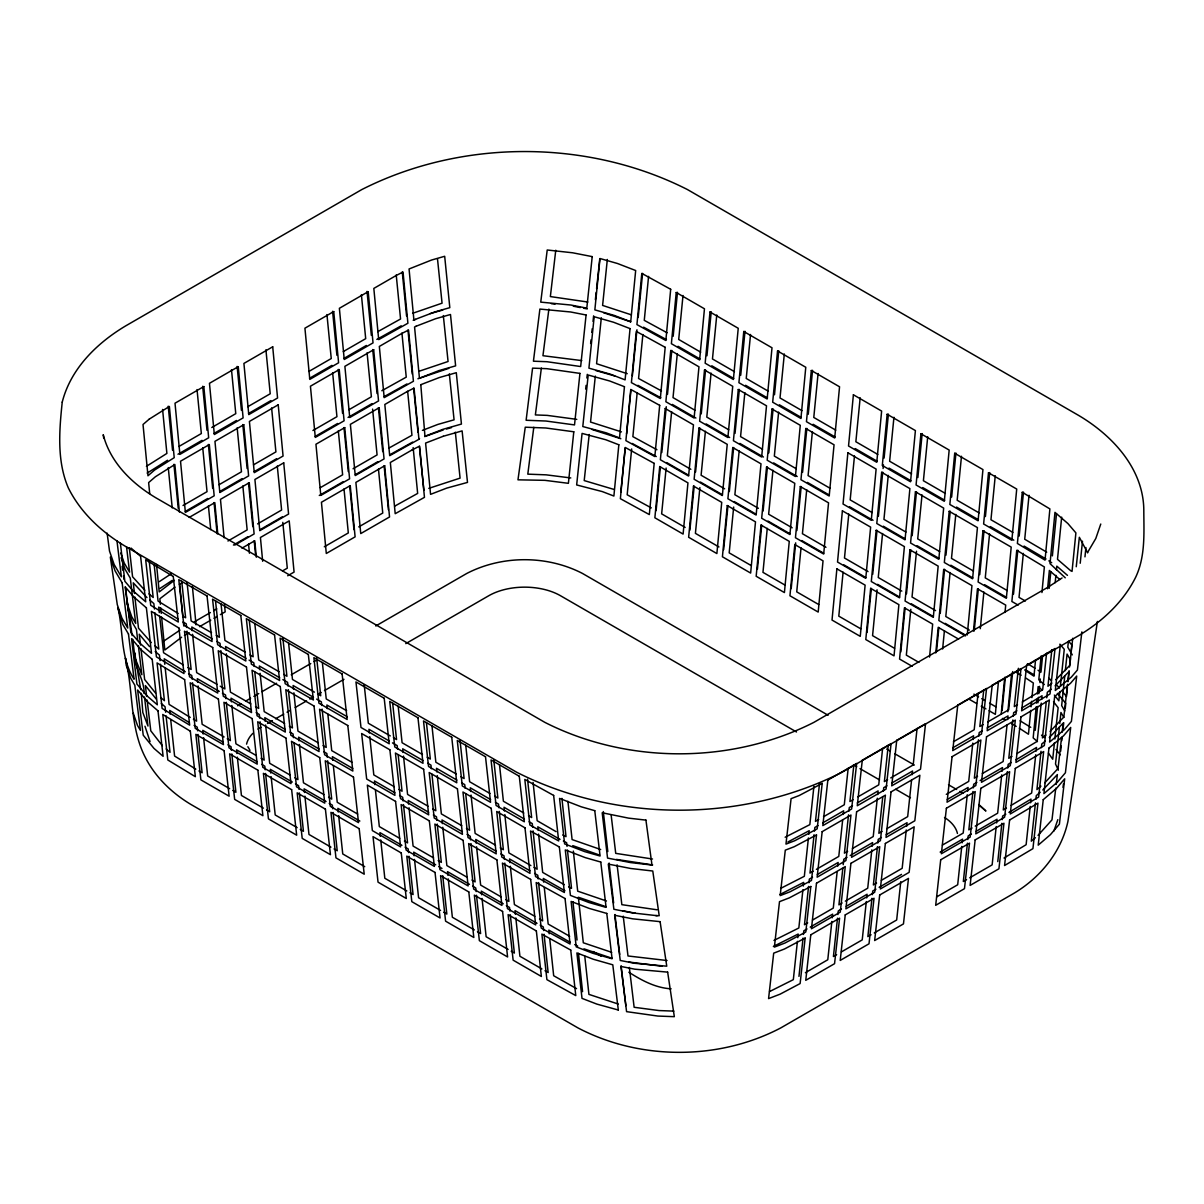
<?xml version="1.0" encoding="UTF-8"?>
<svg xmlns="http://www.w3.org/2000/svg" width="1204" height="1204" viewBox="0 0 1204 1204"><rect width="100%" height="100%" fill="white"/><g stroke="black" fill="none" stroke-linecap="round" stroke-linejoin="round"><path stroke-width="1.5" d="M929.548 657.068L932.664 624.139L904.43 607.839L899.569 659.055L912.12 666.294M935.764 652.944L938.202 627.344L958.595 639.113M967.248 635.005L971.944 585.626L943.695 569.311L938.849 620.527L965.518 635.923M973.479 630.881L977.467 588.816L1005.716 605.115L1005.009 612.43M998.477 681.434L995.347 714.348L989.071 710.736M1001.231 713.897L1004.708 677.31M630.715 321.784L635.667 270.524L617.471 263.495L599.983 258.514L594.851 309.88L614.04 315.343L630.715 321.784L603.58 312.739M1030.729 710.45L1028.472 734.229L1019.261 728.164M1031.075 706.793L1031.602 701.3M1031.948 697.643L1033.348 683.014L1025.793 678.033M1035.56 659.732L1033.995 676.197L1024.95 670.237M1041.942 592.549L1044.365 566.949L1016.748 550.288L1011.887 601.503L1018.132 605.1M1036.192 706.778L1033.182 737.901L1037.442 741.574M1036.539 703.106L1036.9 699.449M1037.427 693.956L1038.134 686.626L1042.212 690.163M1041.099 656.014L1038.796 679.808L1044.319 684.579M1047.585 588.771L1049.361 570.455L1059.851 579.53M631.664 448.957L627.179 494.769L651.304 507.892M637.187 392.654L632.868 436.631L656.933 449.739M642.876 334.516L638.572 378.492L661.493 390.939M648.58 276.378L644.275 320.354L667.106 332.771M656.105 510.662L660.409 466.685M661.794 452.538L666.279 406.726M667.483 394.4L671.787 350.424M673.171 336.277L677.476 292.301M666.128 468.055L661.643 513.867L685.166 527.442M671.636 411.753L667.332 455.729L690.855 469.319M677.31 353.63L673.021 397.606L694.979 410.278M682.999 295.492L678.71 339.468L700.668 352.155M689.877 530.166L694.181 486.19M695.566 472.028L699.87 428.052M701.255 413.905L705.559 369.929M706.944 355.767L711.233 311.791M699.9 487.56L695.415 533.357L718.938 546.947M705.409 431.258L701.104 475.234L724.627 488.809M711.082 373.12L706.793 417.096L728.751 429.783M716.771 314.996L712.467 358.973L734.44 371.645M723.649 549.656L727.953 505.68M729.338 491.533L733.642 447.557M735.027 433.395L739.331 389.419M740.716 375.272L745.005 331.296M733.672 507.05L729.188 552.862L751.145 565.534M739.181 450.747L734.876 494.724L758.4 508.314M744.855 392.624L740.565 436.601L762.523 449.273M750.543 334.486L746.239 378.462L768.212 391.149M757.421 569.161L761.726 525.185M763.11 511.023L767.415 467.047M768.799 452.9L773.103 408.924M774.488 394.762L778.777 350.785M767.264 528.375L762.96 572.351L784.918 585.039M772.938 470.252L768.649 514.228L792.172 527.803M778.627 412.114L774.338 456.09L796.295 468.777M784.316 353.991L780.011 397.967L801.984 410.639M791.194 588.651L795.678 542.853M796.882 530.528L801.187 486.551M802.571 472.389L806.861 428.413M808.26 414.266L812.549 370.29M801.036 547.88L796.732 591.856L818.69 604.528M806.71 489.742L802.421 533.718L825.944 547.308M812.399 431.619L808.095 475.595L830.068 488.267M818.088 373.481L813.784 417.457L835.757 430.144M843.101 572.171L838.797 616.147L860.77 628.819M848.79 514.048L844.486 558.009L868.024 571.599M854.479 455.91L850.174 499.886L872.132 512.558M860.168 397.772L855.863 441.748L877.821 454.435M867.046 632.446L871.335 588.47M872.719 574.323L877.024 530.347M878.408 516.185L882.713 472.209M883.074 468.552L883.435 464.879M884.097 458.062L888.401 414.086M877.054 589.84L872.569 635.652L894.542 648.324M882.562 533.538L878.258 577.514L901.796 591.104M888.251 475.399L883.947 519.375L905.905 532.063M893.94 417.276L889.636 461.252L911.594 473.924M900.818 651.951L905.107 607.975M906.492 593.813L910.796 549.837M912.18 535.69L916.485 491.714M917.869 477.552L922.174 433.575M910.826 609.329L906.341 655.142L918.893 662.381M916.515 551.206L912.03 597.018L935.568 610.594M922.023 494.904L917.719 538.88L939.677 551.552M927.712 436.766L923.408 480.742L945.366 493.429M936.561 651.289L938.879 627.465M940.264 613.318L944.568 569.341M945.953 555.179L950.257 511.203M951.642 497.056L955.946 453.08M942.627 648.986L944.418 630.67M950.106 572.532L945.802 616.508L969.34 630.098M955.795 514.409L951.491 558.385L973.449 571.057M961.484 456.271L957.18 500.247L979.138 512.919M974.217 630.971L978.34 588.831M979.725 574.684L984.029 530.708M985.414 516.546L989.718 472.57M980.297 628.684L983.879 592.037M989.568 533.899L985.263 577.875L1007.221 590.562M995.256 475.776L990.952 519.752L1012.91 532.424M1002.119 710.435L1005.355 677.461M1013.497 594.174L1017.801 550.198M1019.186 536.051L1023.49 492.075M1007.838 711.805L1011.601 673.322M1023.34 553.404L1019.035 597.38L1025.356 601.022M1029.029 495.265L1024.724 539.241L1046.712 552.169M1035.259 730.301L1037.607 706.477M1037.953 702.82L1038.495 697.312M1038.856 693.654L1039.579 686.325M1039.94 682.653L1040.301 678.996M1042.589 655.668L1040.963 672.163L1038.029 670.222M1049.181 588.365L1050.791 571.885M1052.371 555.887L1056.495 513.747M1061.672 517.148L1057.488 559.318L1070.958 570.952M620.797 492.06L625.177 448.038M626.592 433.861L630.986 389.84M632.386 375.663L636.961 329.806M638.195 317.465L642.575 273.443M1055.171 582.661L1055.893 575.331M1056.45 569.823L1056.811 566.151L1067.466 575.361M1072.042 571.418L1075.894 532.89L1067.918 523.559L1054.975 512.362L1050.023 563.638L1065.269 577.815M598.99 266.34L599.727 259.086M595.318 376.084L590.547 422.062L621.445 431.875M601.323 317.781L596.582 363.728L627.239 373.676M607.328 259.462L602.602 305.425L631.302 314.816M1065.239 708.569L1065.781 703.271L1057.383 693.429M1067.436 687.228L1066.488 696.424L1062.936 692.255M1068.008 681.72L1069.137 670.688M1069.528 667.016L1070.461 657.82M1071.033 652.312L1071.786 644.953L1068.55 641.16M1080.214 563.246L1082.486 541.198M1084.97 556.865L1085.918 547.534M1054.463 742.657L1052.717 759.227L1048.443 753.147M1054.839 738.985L1058.135 707.696L1053.53 701.736M1059.821 691.638L1058.858 700.833L1054.358 695.069M1060.393 686.114L1064.261 649.302L1059.881 644.155M1059.385 727.186L1055.517 763.998L1058.361 770.184M1059.776 723.499L1060.935 712.467L1063.869 717.464M1064.757 676.151L1061.657 705.604L1064.757 710.887M1065.329 670.643L1067.075 654.073L1070.537 659.973M1068.369 641.702L1067.797 647.21L1072.297 654.871M1076.256 566.738L1079.341 537.285L1087.648 552.832M797.409 941.347L793.331 979.65L769.537 991.584M797.8 937.69L798.192 934.048L773.374 946.464M802.917 889.666L798.839 927.983L773.976 940.414M803.309 886.024L803.685 882.381L780.057 894.437M808.411 837.999L804.332 876.301L780.644 888.401M808.802 834.357L809.193 830.7L787.943 841.957M813.919 786.332L809.841 824.635L785.159 837.216M798.974 976.384L803.053 938.082M803.444 934.439L803.836 930.782L807.041 928.946M808.561 886.415L804.483 924.717L807.688 922.866M808.953 882.758L809.344 879.116L812.534 877.264M814.07 834.748L809.991 873.05L813.182 871.199M814.461 831.091L814.837 827.449L818.043 825.598M819.563 783.067L815.484 821.384L818.69 819.533M831.859 921.451L827.78 959.769L805.386 972.697M832.25 917.809L832.641 914.152L810.232 927.095M837.171 871.606L833.288 908.087L812.489 920.097M837.743 866.143L838.134 862.485L817.335 874.495M842.665 819.939L838.782 856.42L816.387 869.348M843.251 814.461L843.643 810.819L822.844 822.829M848.173 768.272L844.29 804.754L823.491 816.764M837.502 918.2L833.424 956.503L836.629 954.652M837.894 914.543L838.285 910.901L841.476 909.05M842.815 868.355L838.932 904.836L842.123 902.985M843.206 864.698L843.793 859.235L846.984 857.383M848.519 814.852L844.425 853.154L847.631 851.318M848.895 811.21L849.287 807.553L852.492 805.717M853.817 765.007L849.934 801.488L853.139 799.637M866.308 901.57L862.23 939.872L841.43 951.882M866.699 897.913L867.076 894.271L846.277 906.281M871.816 849.904L867.723 888.206L845.328 901.134M872.193 846.246L872.584 842.604L850.19 855.532M877.31 798.222L873.231 836.539L852.432 848.534M877.701 794.58L878.092 790.923L857.293 802.933M882.622 748.376L878.739 784.857L857.94 796.867M871.952 898.304L867.873 936.607L871.079 934.771M872.343 894.662L872.734 891.005L875.925 889.169M877.46 846.638L873.382 884.94L876.572 883.089M877.851 842.996L878.228 839.338L881.433 837.487M882.758 796.792L878.875 833.273L882.08 831.422M883.345 791.314L883.736 787.672L886.942 785.821M888.266 745.125L884.383 781.607L887.589 779.756M900.758 881.674L896.679 919.991L874.27 932.919M906.251 830.007L902.172 868.31L881.373 880.32M906.642 826.365L907.033 822.708L886.234 834.718M911.563 780.162L907.681 816.643L886.881 828.653M912.15 774.684L912.542 771.042L891.743 783.051M917.072 728.495L913.189 764.976L890.779 777.904M961.77 846.442L957.692 884.759L936.893 896.769M962.162 842.8L962.553 839.158L940.158 852.086M967.279 794.775L963.2 833.078L942.401 845.088M967.67 791.133L968.061 787.476L947.262 799.486M972.787 743.109L968.708 781.411L946.299 794.354M973.163 739.467L973.554 735.81L952.755 747.819M978.084 693.263L974.202 729.744L953.402 741.754M967.429 843.191L963.335 881.494L966.541 879.642M967.805 839.534L968.197 835.892L971.402 834.041M972.922 791.525L968.844 829.827L972.049 827.976M973.314 787.867L973.705 784.225L976.895 782.374M978.431 739.843L974.352 778.16L977.543 776.309M978.822 736.201L979.198 732.544L982.404 730.708M983.743 689.997L979.845 726.479L983.051 724.642M996.22 826.561L992.141 864.863L969.747 877.806M996.611 822.919L997.002 819.262L976.203 831.272M1001.728 774.894L997.649 813.197L975.24 826.125M1002.119 771.237L1002.496 767.595L980.101 780.523M1007.041 725.049L1003.143 761.53L982.344 773.54M1007.613 719.571L1008.004 715.928L987.205 727.938M1012.73 671.546L1008.651 709.848L987.852 721.858M997.785 861.612L1001.863 823.295M1002.255 819.653L1002.646 816.011L1005.791 814.19M1007.372 771.629L1003.293 809.931L1006.439 808.125M1007.763 767.986L1008.154 764.329L1011.315 762.508M1012.88 719.962L1008.801 758.264L1011.962 756.443M1013.256 716.305L1013.648 712.663L1016.838 710.827M1018.373 668.295L1014.295 706.597L1017.485 704.746M1030.218 806.409L1026.124 844.711L1004.016 858.016M1030.609 802.767L1031 799.125L1008.922 812.384M1035.741 754.757L1031.647 793.045L1011.149 805.401M1036.117 751.1L1036.509 747.458L1016.056 759.769M1041.249 703.091L1037.156 741.393L1016.718 753.689M1041.641 699.434L1042.032 695.792L1021.624 708.057M1046.562 653.245L1042.679 689.726L1022.286 701.992M1041.008 751.281L1036.93 789.583L1040.918 786.122M1041.4 747.624L1041.791 743.982L1045.177 741.182M1046.336 701.435L1042.438 737.917L1045.915 735.057M1046.727 697.793L1047.299 692.315L1051.197 689.215M1051.844 649.769L1047.947 686.25L1051.935 683.089M585.686 389.088L586.077 385.4M586.875 378.026L587.281 374.339M590.622 343.501L591.029 339.814M591.826 332.424L592.217 328.737M593.03 321.363L593.617 315.839M595.363 299.721L596.176 292.301M596.582 288.599L598.779 268.206M589.207 434.463L584.211 480.577L613.965 489.426M1060.664 751.296L1061.236 745.938M1061.823 740.595L1062.199 737.014M1062.981 729.88L1063.749 722.746M1035.47 802.933L1031.316 841.19L1035.365 837.698M1035.876 799.29L1036.268 795.648L1040.196 792.247M1060.333 644.998L1055.306 690.494L1071.364 677.084L1077.414 670.011L1081.869 631.919M1061.537 737.616L1058.045 768.513L1044.891 782.705M1062.154 732.152L1063.177 723.077L1049.301 737.616M1067.542 684.308L1063.854 717.027L1050.069 731.46M1067.963 680.666L1068.986 671.576L1055.08 685.859M1072.749 638.27L1069.664 665.526L1055.848 679.718M555.766 250.236L550.363 296.575L587.838 302.038M1055.773 788.123L1051.98 819.864L1038.059 835.365M1056.209 784.391L1057.368 774.563L1042.814 789.974M533.793 427.285L527.803 474.15L546.164 474.843L570.786 477.943M541.364 368.078L535.374 414.928L547.218 415.38L576.776 419.368M548.889 309.067L542.944 355.707L581.773 360.598M1062.981 787.341L1063.478 783.744M1097.401 621.445L1067.933 821.384C1061.311 852.116 1039.925 878.122 1013.061 893.804L780.884 1027.855C718.848 1060.498 639.896 1060.498 577.86 1027.855L190.939 804.468C172.067 793.165 155.512 777.348 145.428 757.617C129.49 727.035 133.539 690.765 125.412 658.061L126.239 665.345L130.634 678.093L134.818 685.226L140.416 730.407L137.497 725.44L133.283 713.219M1100.772 524.041L1095.791 538.504L1087.573 552.47M1053.936 830.941L1057.819 819.683M163.022 641.597L180.013 630.098M146.406 466.339L166.889 453.426L162.585 409.45M147.159 473.112L167.552 460.259M159.199 581.698L171.525 573.586M159.951 588.47L172.217 580.403M174.339 580.358L159.199 591.947L156.55 564.48M175.031 587.146L159.861 598.764L160.388 604.257M181.608 637.232L164.813 650.025L161.622 617.08M1062.079 577.965L1048.353 587.01L813.934 722.34C731.34 764.299 627.404 764.299 544.81 722.34L155.647 497.673C131.838 483.436 110.211 462.336 103.228 434.689L103.74 438.331M178.929 446.473L201.339 433.545L197.035 389.569M211.784 427.51L235.773 413.649L231.484 369.673M247.828 406.696L270.223 393.768L265.918 349.792M308.856 371.464L331.25 358.536L326.946 314.56M343.29 351.583L365.7 338.655L361.396 294.679M377.8 331.657L400.556 319L396.236 275.009M177.996 454.224L202.001 440.363M214.041 433.41L236.451 420.482M248.491 413.529L270.9 400.601M309.518 378.297L331.913 365.369M343.968 358.401L366.362 345.473M376.852 339.423L401.218 325.817M183.023 505.529L207.028 491.668L202.723 447.692M219.068 484.715L241.462 471.787L237.158 427.811M253.517 464.834L275.912 451.891L271.607 407.93M312.935 430.52L336.939 416.674L332.635 372.698M348.979 409.706L371.389 396.778L367.085 352.802M381.834 390.743L406.245 377.138L401.94 333.147M185.296 511.429L207.69 498.501M219.73 491.548L242.139 478.62M254.179 471.652L276.589 458.724M315.207 436.42L337.602 423.492M348.046 417.457L372.051 403.611M384.091 396.658L406.922 383.956M189.224 517.404L214.824 502.625L217.773 533.718M227.947 541.002L247.151 529.91L242.847 485.949M257.596 523.89L281.601 510.029L277.296 466.053M320.219 487.725L342.628 474.797L338.324 430.821M353.073 468.762L377.078 454.916L372.593 409.104M389.058 447.993L411.949 435.276L407.644 391.285M233.425 545.051L247.828 536.743M259.868 529.79L282.263 516.862M319.286 495.476L343.29 481.63M355.346 474.677L377.74 461.734M389.72 454.811L412.626 442.094M234.93 545.021L254.119 533.944L249.273 482.729L220.467 499.359L224.11 537.767M179.381 584.286L182.632 582.405M241.974 548.151L254.766 540.762L256.332 557.211M194.401 621.791L210.399 612.55M213.59 610.714L216.795 608.863M282.488 570.937L287.289 568.168L282.805 522.355M324.312 546.782L348.317 532.936L344.013 488.959M358.762 526.9L382.752 513.039L378.462 469.063M394.701 506.147L417.653 493.414L413.153 447.602M184.408 635.396L189.148 632.657M199.578 626.637L210.775 620.165M213.981 618.314L217.187 616.478M220.377 614.627L225.178 611.858L224.486 604.543M287.681 575.768L294.077 572.081L289.216 520.865L260.425 537.496L262.668 561.275M237.609 705.755L240.86 703.888M245.736 701.059L250.613 698.245M253.863 696.379L258.74 693.564M261.99 691.683L276.619 683.24M291.248 674.782L310.767 663.524M314.018 661.643L317.269 659.762M375.783 625.975L466.836 573.42C502.234 555.134 547.022 555.134 582.435 573.42L828.096 715.251M267.514 723.453L272.39 720.639M275.641 718.758L283.783 714.062M287.034 712.196L290.284 710.315M295.161 707.5L306.553 700.924M309.804 699.042L313.055 697.161M317.931 694.347L321.197 692.466M324.448 690.584L343.968 679.312M405.778 643.628L488.749 595.739A50.749 29.302 0 0 1 560.522 595.739L796.521 731.987M879.131 887.318L901.525 874.39M415.5 319.391L413.92 320.189L409.059 268.974L431.559 260.034L444.682 256.286L449.814 307.652L434.99 311.881L413.168 320.189M418.631 439.054L419.549 438.587M423.883 490.254L419.353 446.383M412.611 313.311L442.064 303.182L437.519 259.071M419.007 371.268L448.069 361.501L443.328 315.553M417.923 378.778L448.776 368.349M422.408 430.385L437.85 424.425L454.074 419.82L449.333 373.857M424.681 436.616L443.268 429.948M428.79 488.357L460.078 478.123L455.338 432.176M430.264 313.597L442.756 310.03M446.549 429L451.485 427.601M655.728 915.582L659.205 915.717L652.779 871.019L630.655 868.475L608.291 864.096L613.889 909.276L632.491 912.918L657.173 915.702M667.046 960.521L627.991 955.976L623.236 916.139M661.929 966.24L628.714 962.011M673.834 1011.119L659.085 1010.562L634.132 1007.281L629.361 967.444M551.402 303.694L555.059 304.115M652.508 859.009L615.726 853.365L611.18 815.334M652.643 864.923L616.448 859.4M657.053 909.788L621.851 904.671L617.095 864.833M671.125 988.815C655.593 987.942 641.672 980.402 628.834 972.215M573.345 306.207L580.313 307.577M583.789 308.254L587.266 308.931M622.573 910.706L635.351 913.204M595.89 370.576L614.717 375.949M592.187 429.557L620.843 438.738M600.676 849.512L572.096 839.564L567.927 801.307M599.457 855.021L572.743 845.629M606.44 900.983L577.694 891.171L573.345 851.093M605.958 906.702L578.356 897.236L583.308 942.777L611.692 952.319M612.068 958.279L583.97 948.842M618.239 1004.031L588.922 994.384L584.768 956.126M643.598 327.187L666.444 339.603M637.909 385.325L660.83 397.772M632.205 443.463L656.27 456.557M562.704 835.004L566.015 836.675L561.922 798.372M560.026 839.384L537.812 826.802L538.203 830.444M563.352 841.069L566.663 842.74L567.054 846.397M564.3 884.684L542.673 872.403L538.594 834.086M568.634 886.881L571.524 888.341L567.445 850.039M564.932 890.734L543.32 878.469L543.711 882.111M569.673 936.276L548.181 924.07L544.298 887.589M570.305 942.341L548.828 930.135L549.205 933.792M574.744 944.583L577.694 946.073M576.55 988.634L553.674 975.737L549.792 939.255M678.033 346.3L699.991 358.973M711.805 365.79L733.763 378.477M745.577 385.295L767.535 397.967M779.349 404.785L801.307 417.472M813.121 424.29L835.079 436.962M855.201 448.58L877.159 461.252M888.973 468.085L910.931 480.757M922.746 487.575L944.704 500.262M956.518 507.08L978.476 519.752M990.29 526.569L1013.813 540.16M1024.062 546.074L1046.02 558.987M672.344 404.424L695.882 418.014M706.116 423.928L729.654 437.503M739.888 443.418L763.426 457.008M773.66 462.923L797.198 476.498M807.432 482.413L829.39 495.1M849.512 506.718L873.035 520.294M883.284 526.208L905.242 538.895M917.057 545.713L939.015 558.385M950.829 565.203L972.787 577.89M984.601 584.708L1006.559 597.38M1027.433 663.645L1035.079 668.295M666.655 462.562L688.628 475.234M700.427 482.051L722.4 494.739M734.199 501.556L756.157 514.228M767.971 521.046L789.929 533.733M801.744 540.551L823.702 553.223M843.823 564.842L865.781 577.529M877.596 584.346L899.554 597.018M911.368 603.836L933.326 616.523M945.14 623.341L965.533 635.11M1025.191 669.559L1034.402 675.113M1016.552 672.584L1021.188 675.248M973.885 694.136L978.596 696.86M981.727 698.666L984.872 700.472M989.583 703.196L995.859 706.823M1020.059 720.79L1030.759 727.336M968.678 698.952L976.519 703.482M981.23 706.206L985.941 708.915M1002.42 718.427L1005.475 720.203M1011.601 723.739L1016.206 726.388M886.671 749.069L889.922 750.95M894.813 753.764L914.333 765.037M948.496 784.767L956.638 789.463M959.889 791.344L963.14 793.225M853.486 764.871L856.736 766.752M859.987 768.634L879.522 779.906M895.806 789.312L910.45 797.755M178.147 613.453L158.055 601.067L154.157 564.586M182.632 616.042L185.612 617.757L181.729 581.276M211.543 632.732L191.15 620.948L187.071 582.646M216.253 635.441L219.384 637.262L215.501 600.781M245.315 652.222L224.922 640.453L221.039 603.972M250.026 654.946L253.156 656.752L249.273 620.271M279.087 671.727L258.694 659.958L254.812 623.476M283.783 674.436L286.928 676.257L282.85 637.939M314.425 692.134L292.467 679.447L288.584 642.966M317.555 693.94L320.7 695.746L316.622 657.444M346.632 710.721L326.239 698.952L322.356 662.471M390.277 735.915L368.319 723.243L364.225 684.941M393.407 737.736L396.552 739.542L392.654 703.061M422.469 754.517L402.091 742.733L398.193 706.251M427.179 757.226L430.325 759.032L426.427 722.55M456.241 774.006L435.848 762.237L431.965 725.756M460.951 776.731L464.097 778.536L460.018 740.234M490.013 793.511L469.62 781.727L465.737 745.246M494.724 796.22L497.869 798.041L493.775 759.724M523.785 813.001L503.392 801.232L499.509 764.751M528.496 815.725L531.641 817.531L527.548 779.229M556.082 831.648L537.165 820.722L533.086 782.419M178.117 619.127L158.702 607.132L159.289 612.61M183.008 621.941L186.259 623.822L186.65 627.48M212.19 638.797L191.797 627.028L192.189 630.67M216.901 641.506L220.031 643.327L220.422 646.969M245.962 658.302L225.569 646.518L225.961 650.175M249.093 660.108L253.803 662.817L254.194 666.474M279.734 677.792L259.342 666.023L259.733 669.665M282.865 679.598L287.575 682.322L287.967 685.964M313.507 697.297L293.114 685.512L293.505 689.17M316.637 699.103L321.348 701.812L321.739 705.469M347.279 716.786L326.886 705.017L327.277 708.659M389.343 741.077L368.951 729.308L369.342 732.95M392.489 742.898L397.2 745.607L397.576 749.264M423.116 760.582L402.723 748.813L403.114 752.455M427.826 763.291L430.972 765.112L431.348 768.754M456.888 780.072L436.495 768.302L436.886 771.945M461.599 782.796L464.744 784.602L465.12 788.259M490.66 799.576L470.267 787.807L470.659 791.449M495.371 802.285L498.501 804.106L498.892 807.749M524.432 819.066L504.04 807.297L504.431 810.954M529.143 821.79L532.273 823.596L532.665 827.253M183.053 664.774L163.563 652.734L159.68 616.252M187.884 667.573L191.12 669.424L187.041 631.122M217.051 684.399L196.658 672.63L192.565 634.312M220.181 686.205L224.892 688.929L220.814 650.627M250.808 703.904L230.431 692.119L226.337 653.817M255.519 706.613L258.664 708.419L254.766 671.937M284.58 723.393L264.188 711.624L260.109 673.322M289.291 726.117L292.437 727.923L288.358 689.621M318.353 742.898L297.96 731.114L293.881 692.812M323.063 745.607L326.209 747.428L322.115 709.111M352.125 762.388L331.732 750.619L327.849 714.138M394.205 786.679L373.812 774.909L369.733 736.607M398.915 789.403L402.046 791.209L398.163 754.727M427.977 806.183L407.584 794.414L403.506 756.097M432.687 808.892L435.818 810.713L431.935 774.232M461.749 825.673L441.356 813.904L437.278 775.602M466.46 828.397L469.59 830.203L465.707 793.722M495.521 845.178L475.128 833.409L471.05 795.091M500.232 847.887L503.362 849.708L499.284 811.406M530.859 865.586L508.901 852.899L504.822 814.596M534.004 867.392L537.134 869.198L533.056 830.895M185.311 671.772L164.211 658.799L164.797 664.277M188.546 673.638L191.767 675.504L192.143 679.146M219.263 691.367L197.305 678.695L197.682 682.337M222.394 693.188L225.539 694.994L225.916 698.651M251.455 709.969L231.063 698.185L231.454 701.842M256.166 712.678L259.312 714.499L259.688 718.141M285.228 729.458L264.835 717.689L265.226 721.331M289.938 732.183L293.084 733.988L293.46 737.646M319 748.963L298.607 737.194L298.998 740.836M323.71 751.672L326.856 753.493L327.232 757.135M352.772 768.453L332.379 756.684L332.771 760.341M394.852 792.759L374.459 780.975L374.85 784.632M399.562 795.468L402.693 797.274L403.084 800.931M428.624 812.249L408.231 800.479L408.623 804.121M433.335 814.973L436.465 816.779L436.856 820.421M462.396 831.753L442.003 819.969L442.395 823.626M467.107 834.462L470.237 836.268L470.629 839.925M496.168 851.243L475.776 839.474L476.167 843.116M500.879 853.967L504.009 855.773L504.401 859.415M529.941 870.748L509.548 858.964L509.939 862.621M534.651 873.457L537.782 875.278L538.173 878.92M190.232 717.418L169.087 704.4L165.189 667.919M193.423 719.255L196.613 721.106L192.535 682.788M224.11 736.968L202.152 724.296L198.073 685.994M227.255 738.789L230.385 740.595L226.307 702.293M256.317 755.57L235.924 743.801L231.845 705.484M261.027 758.279L264.158 760.1L260.079 721.783M290.089 775.06L269.696 763.291L265.617 724.989M294.799 777.784L297.93 779.59L294.047 743.109M323.861 794.565L303.468 782.796L299.39 744.478M328.572 797.274L331.702 799.095L327.623 760.793M357.633 814.054L337.24 802.285L333.357 765.804M399.713 838.36L379.32 826.576L375.437 790.095M404.409 841.069L407.554 842.875L403.475 804.573M433.485 857.85L413.092 846.081L409.014 807.779M438.181 860.574L441.326 862.38L437.248 824.078M467.257 877.355L446.865 865.571L442.786 827.268M471.953 880.064L475.098 881.885L471.02 843.568M501.03 896.845L480.637 885.075L476.558 846.773M505.725 899.569L508.871 901.375L504.792 863.072M534.802 916.349L514.409 904.565L510.33 866.263M539.497 919.058L542.643 920.879L538.564 882.562M593.03 951.536L601.172 956.247M189.284 722.566L169.734 710.465L170.125 714.107M194.07 725.32L197.26 727.171L197.652 730.813M223.191 742.146L202.799 730.361L203.19 734.019M227.902 744.855L231.033 746.661L231.424 750.318M256.964 761.635L236.571 749.866L236.962 753.508M261.674 764.359L264.805 766.165L265.196 769.807M292.301 782.043L270.343 769.356L270.734 773.013M295.447 783.849L298.577 785.655L298.968 789.312M326.073 801.533L304.115 788.861L304.507 792.503M329.219 803.354L332.349 805.16L332.74 808.802M359.845 821.038L337.888 808.351L338.279 812.008M401.925 845.328L379.967 832.656L380.359 836.298M405.056 847.134L408.201 848.955L408.592 852.598M435.697 864.833L413.74 852.146L414.131 855.788M438.828 866.639L441.973 868.445M469.47 884.323L447.512 871.651L447.903 875.293M472.6 886.129L475.746 887.95L476.137 891.592M503.242 903.828L481.284 891.141L481.66 894.798M506.372 905.634L509.518 907.44L509.909 911.097M537.014 923.317L515.056 910.645L515.432 914.287M540.144 925.124L543.29 926.945L543.681 930.587M195.8 769.115L174.595 756.052L170.697 719.586M198.961 770.951L202.121 772.772L198.043 734.47M229.618 788.65L207.66 775.963L203.581 737.661M232.763 790.456L235.894 792.262L231.815 753.96M263.39 808.14L241.432 795.468L237.354 757.165M266.52 809.961L269.666 811.767L265.587 773.465M297.162 827.645L275.204 814.957L271.126 776.655M300.293 829.451L303.438 831.272L299.36 792.954M330.934 847.134L308.976 834.462L304.898 796.16M334.065 848.955L337.21 850.761L333.132 812.459M364.707 866.639L342.749 853.952L338.67 815.65M406.786 890.93L384.813 878.258L380.735 839.94M409.917 892.736L413.062 894.557L408.984 856.24M440.559 910.435L418.586 897.748L414.507 859.445M443.689 912.241L446.834 914.047L442.741 875.744M474.331 929.924L452.358 917.252L448.279 878.935M477.461 931.73L480.607 933.551L476.513 895.249M508.103 949.429L486.13 936.742L482.051 898.44M511.233 951.235L514.364 953.041L510.285 914.739M541.875 968.919L519.902 956.247L515.824 917.93M545.006 970.74L548.136 972.546L544.058 934.244M1048.865 560.853L1051.694 562.719M1048.669 678.108L1051.438 680.516M1041.505 735.132L1044.35 737.585M979.303 805.295L985.91 811.014L978.867 804.543M130.995 548.046L140.597 556.353L145.714 601.804L133.042 590.848L124.84 581.246L120.385 543.154M144.826 590.261L132.575 576.776L129.295 547.7M149.01 593.873L153.194 597.485L149.221 561.049M146.963 597.59L133.268 582.826L134.472 593.512M149.717 599.968L153.841 603.55L154.443 609.013M151.298 642.605L138.505 628.202L134.878 597.079M155.045 645.856L158.793 649.091L154.834 612.655M155.226 651.499L159.455 655.157L160.057 660.62M160.614 697.417L164.406 700.698L160.448 664.262M161.321 703.527L165.068 706.763L165.655 712.226M166.152 748.978L170.02 752.304L166.062 715.868M1056.992 685.302L1059.369 688.086M1055.983 749.46L1060.273 754.863M149.582 646.623L139.228 634.222L140.537 645.088M155.542 693.037L144.646 679.507L140.958 648.715M156.339 699.223L145.368 685.527L146.662 696.394M162.299 745.637L150.786 730.813L147.099 700.021M247.858 746.721L249.996 750.348M120.746 553.012L124.178 562.945L129.565 572.126L126.54 546.766M121.092 557.723L125.065 569.251L130.288 578.146L135.706 623.431L131.703 616.629L127.338 603.972M150.064 741.604L144.977 726.238M140.702 689.681L134.637 652.734C133.794 667.407 144.465 678.996 144.074 693.444M141.304 693.308L142.809 712.482L147.972 726.042L144.51 697.056M122.146 566.377L122.688 570.109M123.5 575.693L124.042 579.41M125.111 586.86L128.256 610.338L132.59 622.935L136.428 629.451L137.723 640.317M127.323 602.105L132.169 635.622M132.696 639.339L135.074 658.227L141.846 674.737L138.37 645.75M107.111 533.131L109.519 551.101L114.139 564.51L121.393 576.836L116.954 540.746M614.958 914.513L619.729 954.366M621.098 965.819L625.869 1005.671M603.294 811.556L607.809 851.544M609.119 863.042L613.634 903.03M572.953 901.706L577.047 940.008M578.477 953.372L582.555 991.675M402.256 271.969L406.561 315.945M407.96 330.107L412.265 374.083M413.649 388.245L417.969 432.221M367.039 291.413L371.344 335.389M372.728 349.551L377.033 393.512M378.417 407.674L382.721 451.651M384.106 465.813L388.41 509.789M332.59 311.294L336.894 355.27M338.279 369.432L342.583 413.408M343.968 427.57L348.272 471.532M349.657 485.694L353.961 529.67M237.128 366.422L241.432 410.398M242.817 424.545L247.121 468.522M248.506 482.684L252.795 526.66M254.179 540.807L255.624 555.465M248.536 544.073L249.439 553.238M202.678 386.303L206.983 430.279M208.367 444.442L212.672 488.418M214.056 502.565L217.096 533.718M208.412 505.83L210.73 529.655M168.229 406.199L172.533 450.176M173.918 464.323L178.222 508.299M168.274 467.588L172.217 507.892M179.652 583.85L182.873 616.824M183.414 622.333L183.776 625.99M149.702 493.58L148.634 482.593L155.391 476.754L174.866 464.488L179.381 512.031M160.734 607.915L161.276 613.408M192.399 586.423L196.041 624.831M246.564 744.117A50.749 29.302 0 0 1 252.93 733.281M258.002 729.097A50.749 29.302 0 0 1 260.997 727.216M944.523 817.486A50.749 29.302 0 0 1 957.436 833.454M654.178 463.374L649.332 514.575L620.376 498.682L625.252 447.467L654.178 463.374M659.687 405.342L654.826 456.557L625.899 440.649L630.761 389.434L659.687 405.342M665.195 347.324L660.334 398.524L631.408 382.631L636.284 331.401L665.195 347.324M670.688 289.291L665.842 340.506L636.931 324.598L641.792 273.383L670.688 289.291M659.717 466.565L654.871 517.78L683.104 534.079L687.951 482.864L659.717 466.565M665.225 408.532L660.364 459.747L688.598 476.047L693.459 424.846L665.225 408.532M670.733 350.514L665.872 401.73L694.106 418.029L698.967 366.814L670.733 350.514M676.227 292.497L671.38 343.697L699.614 359.996L704.46 308.796L676.227 292.497M693.489 486.055L688.643 537.27L716.877 553.569L721.723 502.369L693.489 486.055M698.997 428.037L694.136 479.252L722.37 495.551L727.231 444.336L698.997 428.037M704.506 370.019L699.644 421.219L727.878 437.519L732.739 386.318L704.506 370.019M709.999 311.986L705.153 363.202L733.386 379.501L738.233 328.286L709.999 311.986M727.261 505.56L722.415 556.775L750.649 573.074L755.495 521.859L727.261 505.56M732.769 447.542L727.908 498.742L756.142 515.041L761.003 463.841L732.769 447.542M738.278 389.509L733.417 440.724L761.65 457.023L766.512 405.808L738.278 389.509M743.771 331.491L738.91 382.691L767.159 398.991L772.005 347.79L743.771 331.491M761.033 525.064L756.172 576.264L784.421 592.564L789.267 541.364L761.033 525.064M766.542 467.032L761.68 518.247L789.914 534.546L794.775 483.331L766.542 467.032M772.035 409.014L767.189 460.214L795.423 476.513L800.284 425.313L772.035 409.014M777.543 350.981L772.682 402.196L800.931 418.495L805.777 367.28L777.543 350.981M794.806 544.554L789.944 595.769L818.193 612.068L823.039 560.853L794.806 544.554M800.314 486.536L795.453 537.736L823.686 554.051L828.548 502.836L800.314 486.536M805.807 428.504L800.961 479.719L829.195 496.018L834.056 444.803L805.807 428.504M811.315 370.486L806.454 421.686L834.703 438L839.549 386.785L811.315 370.486M836.885 568.845L832.024 620.06L860.258 636.359L865.119 585.144L836.885 568.845M842.394 510.827L837.532 562.027L865.766 578.341L870.627 527.126L842.394 510.827M847.887 452.794L843.041 504.009L871.275 520.309L876.121 469.093L847.887 452.794M853.395 394.777L848.534 445.992L876.768 462.291L881.629 411.076L853.395 394.777M870.658 588.35L865.796 639.55L894.03 655.864L898.891 604.649L870.658 588.35M876.166 530.317L871.305 581.532L899.538 597.831L904.4 546.616L876.166 530.317M881.659 472.299L876.798 523.514L905.047 539.813L909.893 488.598L881.659 472.299M887.167 414.266L882.306 465.481L910.54 481.781L915.401 430.581L887.167 414.266M909.938 549.822L905.077 601.037L933.311 617.336L938.172 566.121L909.938 549.822M915.431 491.789L910.57 543.004L938.819 559.303L943.665 508.103L915.431 491.789M920.94 433.771L916.078 484.986L944.312 501.285L949.173 450.07L920.94 433.771M949.203 511.294L944.342 562.509L972.591 578.808L977.437 527.593L949.203 511.294M954.712 453.261L949.851 504.476L978.084 520.775L982.946 469.575L954.712 453.261M982.976 530.783L978.115 581.999L1006.348 598.298L1011.209 547.098L982.976 530.783M988.484 472.766L983.623 523.981L1011.857 540.28L1016.718 489.065L988.484 472.766M1022.256 492.27L1017.395 543.471L1045.027 560.131L1049.888 508.916L1022.256 492.27M618.841 444.773L613.889 496.048L602.331 491.593L576.656 484.941L582.074 433.41L605.778 439.746L618.841 444.773M624.455 386.695L619.503 437.955L606.229 432.838L582.796 426.547L588.199 375.016L609.675 380.991L624.455 386.695M630.053 328.602L625.102 379.877L610.127 374.098L588.922 368.153L594.174 316.727L613.573 322.251L630.053 328.602M573.796 431.784L568.393 483.316L544.915 480.336L517.976 479.824L525.26 427.209L545.818 427.992L573.796 431.784M579.937 373.39L574.519 424.922L545.939 421.024L526.118 420.271L532.574 368.138L546.827 368.68L579.937 373.39M586.077 314.996L580.659 366.543L546.947 361.712L533.432 361.2L539.889 309.067L570.666 311.986L586.077 314.996M592.217 256.618L586.799 308.149L570.907 305.033L540.746 302.129L547.218 249.996L572.683 252.795L592.217 256.618M805.145 938.066L800.118 983.563L780.117 994.158L768.573 998.613L773.69 953.162L784.451 949.008L805.145 938.066M810.819 886.49L805.807 932.001L785.023 943.003L774.383 947.112L779.5 901.661L789.357 897.853L810.819 886.49M816.508 834.929L811.496 880.44L789.929 891.848L780.177 895.61L785.294 850.159L794.264 846.698L816.508 834.929M822.197 783.368L817.185 828.879L794.836 840.693L785.971 844.109L791.088 798.658L799.17 795.543L822.197 783.368M810.789 934.801L805.762 980.312L834.568 963.682L839.579 918.17L810.789 934.801M816.478 883.239L811.451 928.751L840.257 912.12L845.268 866.609L816.478 883.239M822.166 831.663L817.14 877.174L845.945 860.559L850.957 815.048L822.166 831.663M827.84 780.102L822.829 825.613L851.634 808.983L856.646 763.471L827.84 780.102M845.238 914.905L840.211 960.416L869.017 943.785L874.029 898.289L845.238 914.905M850.927 863.343L845.9 908.854L874.706 892.224L879.718 846.713L850.927 863.343M856.601 811.782L851.589 857.293L880.395 840.663L885.407 795.152L856.601 811.782M862.29 760.221L857.278 805.732L886.069 789.102L891.095 743.59L862.29 760.221M879.672 895.024L874.661 940.535L903.467 923.904L908.478 878.393L879.672 895.024M885.361 843.462L880.35 888.973L909.14 872.343L914.167 826.832L885.361 843.462M891.05 791.901L886.039 837.397L914.829 820.782L919.856 775.271L891.05 791.901M896.739 740.325L891.728 785.836L920.518 769.206L925.545 723.709L896.739 740.325M940.7 859.791L935.689 905.303L964.479 888.672L969.506 843.161L940.7 859.791M946.389 808.23L941.362 853.741L970.168 837.111L975.195 791.6L946.389 808.23M952.078 756.669L947.051 802.18L975.857 785.55L980.869 740.039L952.078 756.669M957.767 705.092L952.74 750.604L981.546 733.973L986.558 688.477L957.767 705.092M975.15 839.91L970.123 885.407L998.929 868.791L1003.955 823.28L975.15 839.91M980.839 788.334L975.812 833.845L1004.618 817.215L1009.629 771.719L980.839 788.334M986.527 736.773L981.501 782.284L1010.306 765.654L1015.318 720.142L986.527 736.773M992.216 685.211L987.19 730.723L1015.995 714.092L1021.007 668.581L992.216 685.211M1009.599 820.014L1004.572 865.525L1032.927 848.639L1037.968 803.143L1009.599 820.014M1015.288 768.453L1010.261 813.964L1038.631 797.078L1043.657 751.582L1015.288 768.453M1020.977 716.892L1015.95 762.403L1044.335 745.532L1049.361 700.021L1020.977 716.892M1026.651 665.33L1021.639 710.827L1050.023 693.971L1055.065 648.474L1026.651 665.33M1043.236 799.667L1038.209 845.163L1050.43 834.643L1059.4 824.153L1064.697 778.807L1056.585 788.289L1043.236 799.667M1048.94 748.105L1043.913 793.617L1057.413 782.133L1065.405 772.772L1070.702 727.427L1063.568 735.779L1048.94 748.105M1054.644 696.544L1049.602 742.055L1064.396 729.609L1071.409 721.392L1076.707 676.046L1070.552 683.255L1054.644 696.544M62.232 402.136C59.252 430.565 56.769 460.861 68.267 487.786C80.653 512.784 101.813 532.213 125.517 546.405L516.576 772.185C616.538 822.844 742.206 822.844 842.153 772.185L1078.483 635.742C1102.187 621.55 1123.347 602.12 1135.733 577.122C1145.711 555.887 1143.83 532.108 1143.8 509.307C1143.047 468.19 1112.12 435.171 1078.483 415.335L687.424 189.54C587.462 138.881 461.794 138.881 361.847 189.54L125.517 325.983C96.741 343.2 70.675 368.755 62.232 402.136M149.206 419.158L143.02 424.5L147.972 475.776L154.669 469.981L174.219 457.671L169.373 406.455L149.206 419.158M203.822 386.574L175.016 403.205L179.878 454.405L208.668 437.774L203.822 386.574M238.257 366.678L209.466 383.308L214.327 434.524L243.118 417.893L238.257 366.678M272.706 346.797L243.915 363.427L248.761 414.627L277.567 397.997L272.706 346.797M333.734 311.565L304.928 328.195L309.789 379.395L338.595 362.78L333.734 311.565M368.183 291.669L339.377 308.299L344.239 359.514L373.029 342.884L368.183 291.669M396.327 275.415L373.827 288.418L378.688 339.633L407.9 323.244L403.039 272.029L396.327 275.415M209.315 444.592L180.525 461.222L185.371 512.437L214.177 495.807L209.315 444.592M243.765 424.711L214.959 441.341L219.82 492.541L248.626 475.911L243.765 424.711M278.214 404.815L249.409 421.445L254.27 472.66L283.075 456.03L278.214 404.815M339.242 369.583L310.436 386.213L315.297 437.428L344.088 420.798L339.242 369.583M373.676 349.702L344.886 366.332L349.732 417.532L378.538 400.917L373.676 349.702M401.654 333.553L379.335 346.436L384.181 397.651L413.423 381.277L408.547 330.062L401.654 333.553M283.723 462.848L254.917 479.478L259.778 530.678L288.569 514.048L283.723 462.848M344.735 427.616L315.945 444.246L320.791 495.446L349.596 478.831L344.735 427.616M379.185 407.72L350.379 424.35L355.24 475.565L384.046 458.935L379.185 407.72M406.982 391.676L384.828 404.469L389.69 455.669L418.932 439.309L414.071 388.094L406.982 391.676M350.244 485.633L321.438 502.264L326.299 553.479L355.105 536.849L350.244 485.633M384.693 465.752L355.887 482.383L360.748 533.583L389.539 516.967L384.693 465.752M412.295 449.814L390.337 462.486L395.198 513.702L424.455 497.342L419.579 446.127L412.295 449.814M416.057 326.254L414.567 327.006L419.443 378.222L438.888 370.621L455.624 365.865L450.492 314.5L435.457 318.774L416.057 326.254M420.798 384.678L424.952 436.254L442.801 429.376L461.433 424.064L456.301 372.698L439.355 377.529L420.798 384.678M443.253 436.269L425.599 443.072L430.565 494.347L446.699 488.117L467.498 482.413L462.11 430.897L443.253 436.269M660.093 921.647L632.732 918.833L614.642 915.281L620.241 960.461L634.568 963.275L666.76 966.195L660.093 921.647M667.648 972.125L634.824 969.19L620.978 966.466L626.577 1011.646L657.836 1016.056L674.33 1016.673L667.648 972.125M645.931 820.12L628.563 818.133L602.196 812.775L607.553 858.091L630.399 862.561L651.981 865.044L645.931 820.12M618.314 1010.021L596.868 1004.106L582.014 998.372L576.897 952.921L593.301 959.257L612.791 964.81L618.314 1010.021M594.776 810.668L581.216 806.8L559.544 798.402L564.616 843.884L584.768 851.649L600.074 856.014L594.776 810.668M600.781 862.049L585.249 857.624L565.293 849.919L570.41 895.385L588.801 902.473L606.079 907.395L600.781 862.049M606.786 913.43L589.283 908.433L571.102 901.42L576.219 946.871L592.835 953.282L612.083 958.775L606.786 913.43M553.644 795.423L524.824 779.455L529.835 824.966L558.671 840.919L553.644 795.423M559.348 846.969L530.512 831.016L535.524 876.527L564.375 892.48L559.348 846.969M565.037 898.53L536.201 882.577L541.213 928.088L570.064 944.026L565.037 898.53M570.741 950.091L541.89 934.138L546.902 979.65L575.768 995.588L570.741 950.091M173.271 576.475L145.684 559.8L150.711 605.311L178.282 621.986L173.271 576.475M207.043 595.98L178.794 579.681L183.821 625.192L212.054 641.491L207.043 595.98M240.815 615.485L212.566 599.171L217.593 644.682L245.827 660.981L240.815 615.485M274.572 634.975L246.338 618.675L251.365 664.187L279.599 680.486L274.572 634.975M308.344 654.479L280.111 638.165L285.137 683.676L313.371 699.976L308.344 654.479M342.117 673.969L313.883 657.67L318.909 703.181L347.143 719.48L342.117 673.969M384.196 698.26L355.963 681.961L360.989 727.472L389.223 743.771L384.196 698.26M417.969 717.765L389.735 701.465L394.762 746.962L422.995 763.276L417.969 717.765M451.741 737.254L423.507 720.955L428.534 766.466L456.767 782.766L451.741 737.254M485.513 756.759L457.279 740.46L462.291 785.971L490.54 802.27L485.513 756.759M519.285 776.249L491.051 759.95L496.063 805.461L524.312 821.76L519.285 776.249M178.945 628.052L151.373 611.361L156.415 656.872L183.971 673.548L178.945 628.052M212.717 647.541L184.483 631.242L189.51 676.753L217.743 693.052L212.717 647.541M246.489 667.046L218.255 650.747L223.282 696.243L251.516 712.557L246.489 667.046M280.261 686.536L252.027 670.237L257.054 715.748L285.288 732.047L280.261 686.536M314.033 706.041L285.799 689.741L290.826 735.238L319.06 751.552L314.033 706.041M347.805 725.53L319.572 709.231L324.598 754.742L352.832 771.042L347.805 725.53M389.885 749.821L361.651 733.522L366.663 779.033L394.912 795.332L389.885 749.821M423.657 769.326L395.424 753.027L400.435 798.538L428.684 814.837L423.657 769.326M457.43 788.831L429.196 772.516L434.208 818.028L462.441 834.327L457.43 788.831M491.202 808.32L462.968 792.021L467.98 837.532L496.214 853.832L491.202 808.32M524.974 827.825L496.74 811.511L501.752 857.022L529.986 873.321L524.974 827.825M184.633 679.613L157.077 662.922L162.104 708.419L189.66 725.124L184.633 679.613M218.406 699.103L190.172 682.803L195.198 728.315L223.432 744.614L218.406 699.103M252.178 718.607L223.944 702.308L228.971 747.819L257.204 764.119L252.178 718.607M285.95 738.097L257.716 721.798L262.743 767.309L290.977 783.608L285.95 738.097M319.722 757.602L291.488 741.303L296.515 786.814L324.749 803.113L319.722 757.602M353.494 777.107L325.261 760.793L330.287 806.304L358.521 822.603L353.494 777.107M395.574 801.397L367.34 785.083L372.352 830.594L400.586 846.894L395.574 801.397M429.346 820.887L401.113 804.588L406.124 850.099L434.358 866.398L429.346 820.887M463.119 840.392L434.885 824.093L439.896 869.589L468.13 885.903L463.119 840.392M496.891 859.882L468.657 843.583L473.669 889.094L501.902 905.393L496.891 859.882M530.663 879.387L502.429 863.087L507.441 908.599L535.675 924.898L530.663 879.387M190.322 731.174L162.781 714.484L167.807 759.98L195.349 776.685L190.322 731.174M224.094 750.679L195.861 734.365L200.887 779.876L229.121 796.175L224.094 750.679M257.867 770.169L229.633 753.87L234.66 799.381L262.893 815.68L257.867 770.169M291.639 789.673L263.405 773.359L268.432 818.87L296.666 835.17L291.639 789.673M325.411 809.163L297.177 792.864L302.204 838.375L330.438 854.674L325.411 809.163M359.183 828.668L330.95 812.369L335.961 857.865L364.21 874.179L359.183 828.668M401.263 852.959L373.029 836.66L378.041 882.171L406.275 898.47L401.263 852.959M435.035 872.448L406.801 856.149L411.813 901.661L440.047 917.96L435.035 872.448M468.807 891.953L440.574 875.654L445.585 921.165L473.819 937.464L468.807 891.953M502.58 911.443L474.346 895.144L479.358 940.655L507.591 956.954L502.58 911.443M536.352 930.948L508.118 914.649L513.13 960.16L541.364 976.459L536.352 930.948M146.391 607.839L133.855 597.018L125.547 587.281L130.845 632.627L140.025 643.372L151.508 653.305L146.391 607.839M152.201 659.341L140.838 649.543L131.552 638.662L136.88 683.992L147.008 695.897L157.318 704.791L152.201 659.341M157.995 710.842L147.821 702.052L137.632 689.997L143.231 735.177L153.977 748.406L163.112 756.293L157.995 710.842M122.146 582.856L115.057 570.801L110.332 557.076L117.3 604.724L121.92 618.149L127.744 628.036L122.146 582.856M128.482 634.041L122.838 624.455L117.841 607.584C123.606 631.212 120.28 658.076 134.08 679.222L128.482 634.041"/></g></svg>
